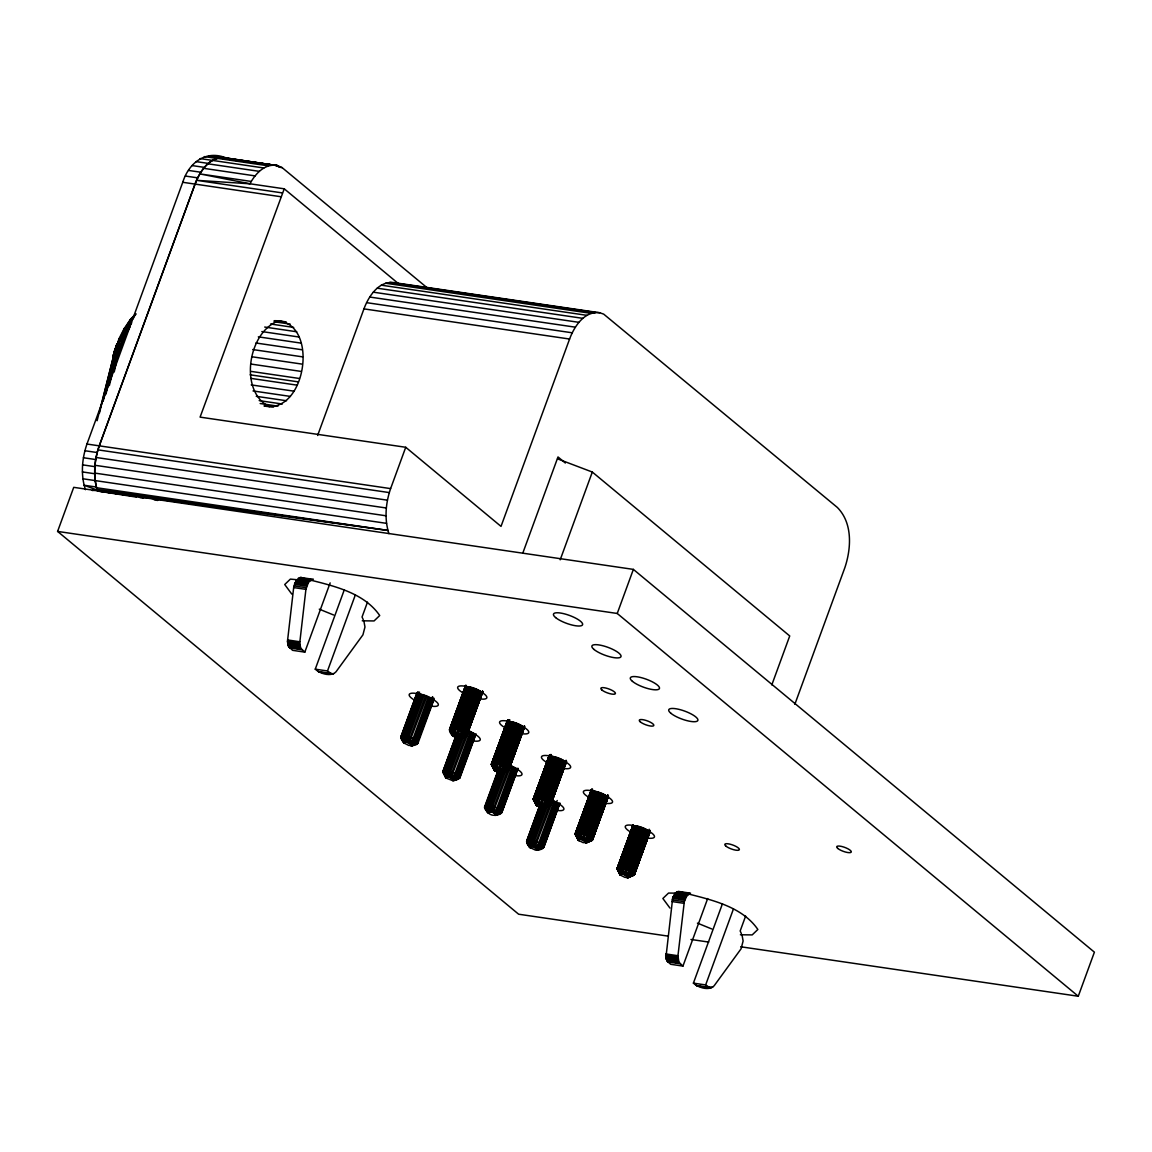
<?xml version="1.0" encoding="UTF-8"?>
<svg xmlns="http://www.w3.org/2000/svg" width="1152" height="1152" viewBox="0 0 1152 1152"><rect width="100%" height="100%" fill="white"/><g stroke="black" fill="none" stroke-linecap="round" stroke-linejoin="round"><path stroke-width="1.5" d="M85.435 489.672C80.582 474.898 81.922 458.597 86.962 444.038L182.75 182.29C188.885 162.518 206.251 149.256 227.102 158.328L212.818 155.995L216.835 157.349M92.318 490.536L97.142 490.075C93.024 475.603 94.262 459.936 99.216 445.838L195.005 184.075C199.627 171.562 209.75 155.866 225.058 157.795M136.498 497.117L97.502 491.011C93.038 476.323 94.262 460.282 99.288 445.896L195.077 184.147C199.714 171.806 209.16 156.902 224.093 157.68L277.776 165.686L282.096 167.602L428.155 288.619M388.915 533.621C384.235 519.019 385.661 502.949 390.614 488.606L405.734 447.278L200.088 417.125L284.242 188.813L398.995 284.098M263.966 405.922C307.152 415.368 320.227 318.989 274.104 320.731M330.149 582.898L304.819 652.133L292.579 650.333L288.49 646.387L287.467 641.376L293.674 587.578L296.366 580.19L301.147 577.354M304.819 652.133L300.73 648.173L299.707 643.176L305.914 589.363L308.606 581.99L313.387 579.139M682.949 966.096L670.709 964.296L667.21 961.243L665.856 958.061L672.754 897.509L675.374 893.117L678.298 891.389L690.538 893.174L686.75 895.954L684.317 901.67L677.952 955.714L678.874 962.136L682.949 966.096L707.674 898.546M416.981 692.856L400.982 736.56L404.035 743.04L408.773 745.445L412.358 745.402L406.944 742.248L407.362 736.474L422.741 694.454M455.486 737.395L442.829 771.768L446.27 778.147L452.65 780.624L454.219 779.947L448.848 777.038L449.266 771.264L462.182 735.97M465.624 685.57L449.568 729.36L452.606 735.84L457.358 738.245L460.93 738.202L455.515 735.048L455.947 729.274L470.966 687.168M495.835 815.299C517.118 811.642 471.082 796.392 488.592 813.254C493.963 817.646 499.651 813.758 490.738 811.829L491.155 806.054L503.467 772.43M507.427 720.547L491.458 764.15L494.51 770.63L499.248 773.035L502.834 772.978L497.419 769.838L497.837 764.064L512.87 721.958M539.597 805.622L526.622 841.349L529.733 847.411L535.176 849.989L538.042 849.758L532.642 846.619L533.059 840.83L545.357 807.221M549.317 755.338L533.362 798.926L536.414 805.421L541.152 807.811L544.723 807.768L539.323 804.629L539.741 798.854L554.76 756.749M591.307 789.926L575.251 833.717L578.304 840.211L583.042 842.602L586.627 842.558L581.213 839.419L581.63 833.63L596.664 791.539M633.11 824.918L617.155 868.507L620.208 875.002L624.946 877.392L628.517 877.349L623.117 874.195L623.534 868.421L638.554 826.315M131.702 322.891C120.888 337.291 117.922 354.96 114.221 372.01M123.768 330.163L131.256 318.571L133.762 317.65C125.28 329.198 119.074 342.461 115.085 356.17L117.346 344.131L119.822 337.968L124.445 337.694L129.888 326.966L125.107 327.571L116.525 345.643L113.386 357.206M403.819 742.766C389.995 726.926 432.792 742.781 412.042 745.733M445.723 777.542L442.886 771.35M452.405 735.566C438.595 719.77 481.32 735.48 460.627 738.533M487.613 812.333L484.776 806.126M494.294 770.342L491.458 764.15L507.514 720.346M529.517 847.123C515.693 831.283 558.49 847.152 537.739 850.09M536.198 805.133L533.362 798.926L549.418 755.136M578.088 839.923L575.251 833.717L591.682 789.624M619.992 874.714L617.155 868.507L633.211 824.717M109.339 385.632L119.52 343.829L121.896 344.03L124.445 337.694M103.19 401.04L116.971 344.362L114.538 350.726L119.822 337.968M407.664 742.45L408.802 736.877L424.181 694.858M456.25 735.25L472.392 687.557M449.568 777.24L450.706 771.667L463.622 736.373M498.139 770.04L514.296 722.347M491.458 812.03L492.595 806.458L505.512 771.163M540.043 804.83L556.186 757.138M533.362 846.821L534.499 841.248L547.416 805.954M581.933 839.621L598.09 791.914M623.837 874.397L639.994 826.704M105.926 394.157L118.282 343.901L120.787 337.666M99.418 413.179L114.955 350.222L116.741 344.506L119.52 343.829M113.746 355.766L114.451 352.872M97.085 420.739L116.453 345.01M116.496 345.47L112.939 356.602L114.379 356.155L118.282 343.901M113.616 356.213L117.346 344.131M114.955 350.222L112.939 356.602L114.667 350.453L119.966 350.237L121.003 343.93L121.507 345.139L118.094 356.472L114.379 356.155M116.64 356.285L118.714 350.021M113.832 355.867L114.739 353.189M408.398 742.694L425.65 695.362M456.97 735.494L473.861 688.032M450.302 777.485L465.696 735.178M498.874 770.285L515.75 722.808M492.192 812.275L507.6 769.968M540.778 805.075L557.654 757.598M534.096 847.066L549.49 804.758M582.667 839.866L599.558 792.389M624.571 874.656L641.448 827.179M457.704 735.782L475.315 688.565M458.381 736.085L461.678 731.347L476.712 689.17M459.029 736.416L462.946 731.995L478.022 689.803M499.594 770.573L517.205 723.355M500.285 770.875L503.568 766.138L518.602 723.96M500.933 771.192L504.85 766.771L519.912 724.594M541.498 805.349L559.109 758.146M542.189 805.666L545.472 800.914L560.506 758.75M542.822 805.982L546.754 801.562L561.816 759.384M583.387 840.139L600.998 792.936M584.078 840.442L587.362 835.704L602.41 793.526M584.726 840.773L588.643 836.352L603.706 794.174M625.291 874.93L642.902 827.712M625.982 875.232L629.266 870.494L644.299 828.317M626.616 875.563L630.547 871.142L645.61 828.965M455.515 735.048L454.19 734.789L453.283 728.755L468.36 686.707M454.838 734.89L454.565 728.957L469.613 686.88M459.605 736.747L464.098 732.658L479.189 690.466M460.08 737.078L465.062 733.32L480.211 691.128M497.419 769.838L496.094 769.579L495.187 763.546L510.264 721.483M496.728 769.68L496.454 763.747L511.502 721.67M501.494 771.523L505.987 767.448L521.093 725.256M501.984 771.854L506.966 768.096L522.101 725.918M539.323 804.629L537.984 804.37L537.077 798.322L552.168 756.274M538.632 804.47L538.358 798.538L553.406 756.461M543.398 806.314L547.891 802.224L562.982 760.046M543.874 806.645L548.856 802.886L564.005 760.709M581.213 839.419L579.888 839.146L578.981 833.112L594.058 791.064M580.522 839.261L580.248 833.328L595.31 791.251M585.288 841.104L589.781 837.014L604.886 794.837M585.778 841.435L590.76 837.677L605.894 795.499M623.117 874.195L621.792 873.936L620.87 867.902L635.962 825.854M622.426 874.037L622.152 868.104L637.2 826.027M627.192 875.894L631.685 871.805L646.79 829.613M627.682 876.226L632.65 872.467L647.798 830.275M121.507 345.139L121.896 344.03M432.446 698.976L417.254 741.154L411.883 744.595M454.19 734.789L452.146 728.654L467.266 686.635M460.469 737.395L465.826 733.954L481.032 691.776M474.35 733.766L459.158 775.944L453.787 779.386M496.094 769.579L494.05 763.445L509.774 719.741M502.358 772.171L507.73 768.744L522.922 726.566M516.254 768.557L501.048 810.734L495.691 814.162M537.984 804.37L535.939 798.221L551.059 756.202M544.262 806.962L549.634 803.534L564.826 761.357M558.144 803.333L542.952 845.51L537.581 848.952M579.888 839.146L577.843 833.011L592.963 790.992M586.166 841.752L591.523 838.31L606.73 796.133M621.792 873.936L619.733 867.802L634.867 825.782M628.056 876.542L633.427 873.101L649.224 829.238M453.629 734.746L452.765 734.803L450.418 728.784L465.638 686.822M455.011 717.365L460.498 702.187M464.155 692.078L465.984 687.01M453.139 734.746L451.181 728.669L466.358 686.664M470.347 722.966L474.595 711.216M460.742 737.698L466.373 734.558L481.637 692.381M481.982 692.582L466.142 736.229L459.864 738.648M495.518 769.522L494.654 769.594L492.307 763.574L508.147 719.928M494.51 770.63L492.019 765.648L495.072 757.224M499.954 743.731L505.44 728.539M495.043 769.536L493.07 763.445L508.853 719.784M501.754 773.438L507.384 771.192L510.422 762.797L507.384 771.192L502.2 773.41M515.275 749.362L519.523 737.597M502.646 772.474L508.277 769.334L523.526 727.171M523.267 729.058L508.046 771.019L502.517 773.323M537.422 804.312L536.558 804.384L534.211 798.365L550.051 754.718M536.976 792L538.805 786.946M544.896 770.083L549.778 756.59M536.933 804.326L534.974 798.235L550.757 754.56M555.35 789.192L549.288 805.982L546.149 805.853M558.994 779.112L563.242 767.347M544.536 807.264L550.181 804.125L566.035 760.277M565.776 762.163L549.936 805.81L544.421 808.099M579.312 839.102L578.448 839.174L576.101 833.155L591.941 789.509M578.304 840.211L575.813 835.229L592.646 789.35M593.611 834.048L595.426 829.008M597.254 823.968L600.278 815.573M603.922 805.493L606.96 797.098M586.44 842.054L592.07 838.915L607.939 795.067M607.68 796.954L591.84 840.586L586.325 842.89M621.216 873.893L620.352 873.95L618.005 867.931L633.226 825.97M620.726 873.893L618.768 867.816L633.946 825.826M638.539 860.443L640.368 855.403M643.392 847.008L645.221 841.968M628.33 876.845L633.974 873.706L649.224 831.542M634.349 873.706L649.57 831.73M465.768 685.397L450.302 728.611L465.782 686.736M482.616 691.258L466.69 735.091L460.901 737.957M460.296 738.619L466.574 735.941L482.472 692.323M507.658 720.187L491.458 764.15M494.842 770.947L491.587 765.072L507.514 721.238M524.52 726.048L508.651 770.357L507.384 771.192M502.733 773.179L508.464 770.731L524.362 727.114M535.018 801.389L533.491 799.862L549.562 754.978M566.41 760.838L550.555 805.133L549.288 805.982L555.509 789.163M544.09 808.2L550.368 805.522L566.266 761.904M578.635 840.514L575.381 834.653L591.466 789.768M607.694 797.299L592.445 839.923L589.262 840.802M585.994 842.976L592.258 840.312L608.155 796.694M619.243 871.286L617.285 869.443L632.75 826.229M650.203 830.405L634.349 874.714L628.214 877.68M627.883 877.766L634.162 875.088L650.059 831.47M667.872 936.086L518.63 914.213L57.6 531.418L73.728 487.339L633.37 569.39L1094.4 952.171L1078.272 996.25L740.707 946.771M317.621 435.485L363.946 308.88C368.611 296.338 378.648 280.742 394.013 282.6L599.659 312.739L603.662 314.107L837.317 507.427C852.768 522.979 851.342 548.237 844.877 567.605L794.837 704.318M363.902 621.086L364.968 627.019L362.938 634.838L336.01 671.803C331.142 677.203 320.026 673.704 315.259 669.168L344.304 589.795M331.906 674.05L327.499 670.968L355.32 594.979M367.488 602.136L362.045 617.011L363.283 619.733M417.283 692.525L400.925 736.992L403.733 742.507M417.715 692.107L401.112 737.496L404.366 743.357M417.83 692.294L401.832 735.984L404.179 742.003L406.944 742.248M407.693 721.253L409.536 716.213M418.594 692.165L402.595 735.869L404.568 741.946M419.558 692.15L403.574 735.854L405.043 741.946M420.077 693.936L404.712 735.955L405.619 741.989M421.358 694.138L405.979 736.157L406.253 742.09M427.09 695.909L409.118 742.982M428.472 696.528L413.093 738.547L409.81 743.285M429.754 697.176L414.374 739.195L410.443 743.616M430.891 697.838L415.512 739.858L411.019 743.947M432.475 696.816L416.491 740.52L411.71 744.437L417.254 741.154L432.634 699.134M410.76 745.834L416.909 743.616L433.8 698.054M433.555 699.739L416.909 743.616M434.174 699.062L417.989 743.141L411.725 745.819M599.659 312.739C584.28 310.882 574.258 326.477 569.592 339.034L501.019 526.392L405.734 447.278M452.304 735.307L449.51 729.778L465.523 685.757M455.803 736.056L442.829 771.768L445.622 777.298M522.778 553.176L558 456.941L565.33 463.032M455.314 738.662L443.016 772.286L444.974 774.13M456.034 737.165L443.736 770.774L446.083 776.794L448.848 777.038M448.978 757.728L443.448 772.848L445.939 777.83M452.664 747.634L455.746 739.238M456.797 737.035L444.499 770.659L446.458 776.736M457.762 737.021L445.464 770.645L446.947 776.722M458.899 737.122L446.602 770.746L447.509 776.779M480.845 691.618L465.466 733.637L460.282 737.237L447.883 770.947L448.157 776.88M460.93 738.202L466.747 735.566L482.746 691.747M466.747 735.566L482.717 691.963M468.994 730.699L451.022 777.773M470.376 731.318L454.997 773.338L451.714 778.075M471.643 731.966L456.278 773.986L452.347 778.392M472.795 732.629L457.416 774.648L452.923 778.723M473.76 733.291L458.381 775.296L453.614 779.227L459.158 775.944L474.523 733.925M456.883 778.421L458.813 778.392L463.118 766.627M467.424 754.862L471.11 744.782M475.07 734.515L459.706 776.534L454.061 779.674M475.387 735.062L459.461 778.219L453.946 780.523M476.064 733.853L459.893 777.931L458.813 778.392M560.189 559.829L592.315 472.046L557.539 458.842M494.208 770.098L491.4 764.568L507.398 720.749M498.01 770.501L484.718 806.558L487.526 812.088M497.822 771.768L484.906 807.062L487.829 812.621M489.643 795.874L492.725 787.464M498.701 771.826L486.403 805.435L488.362 811.526L490.738 811.829M499.666 771.811L487.368 805.421L488.837 811.512M500.803 771.912L488.506 805.522L489.413 811.57M502.085 772.128L489.773 805.738L490.046 811.67M522.749 726.408L507.37 768.427L502.186 772.027M502.834 772.978L508.651 770.357L524.03 728.222M508.651 770.357L524.606 726.754M510.883 765.49L492.912 812.549M512.266 766.094L496.886 808.114L493.603 812.866M513.547 766.742L498.168 808.762L494.251 813.182M514.685 767.405L499.306 809.424L494.813 813.514M515.65 768.067L500.285 810.086L495.504 814.003L501.048 810.734L516.427 768.715M502.546 808.142L508.09 793.022M511.776 782.928L516.082 771.163M516.974 769.306L501.595 811.325L495.965 814.464M501.984 811.325L517.349 769.306M517.896 768.168L501.912 811.872L496.109 814.738M517.968 768.643L501.782 812.722L495.518 815.4M536.098 804.874L533.304 799.358L549.288 755.539M539.899 805.291L526.622 841.349L529.416 846.864M527.429 840.168L539.726 806.558M539.827 806.731L527.53 840.355L529.877 846.374L532.642 846.619M528.466 839.059L527.242 842.429L529.733 847.411M534.614 822.254L537.696 813.859M540.59 806.616L528.293 840.226L530.251 846.302M541.57 806.602L529.258 840.211L530.741 846.302M542.707 806.702L530.395 840.312L531.317 846.346M543.37 808.589L531.677 840.528L531.95 846.461M1078.272 996.25L617.242 613.469L633.37 569.39M564.638 761.198L549.274 803.218L544.09 806.803M544.723 807.768L550.555 805.133L566.539 761.328M550.555 805.133L566.51 761.544M552.787 800.28L534.816 847.339M554.17 800.885L538.79 842.904L535.507 847.642M555.451 801.533L540.072 843.552L536.141 847.973M557.194 800.51L541.21 844.214L536.717 848.304M557.554 802.858L542.174 844.877L537.408 848.794L542.952 845.51L558.331 803.491M547.517 834.523L553.061 819.403M556.747 809.309L558.59 804.269M558.878 804.096L543.499 846.115L537.854 849.254M559.253 804.096L543.254 847.8L540.677 848.002M559.8 802.958L543.686 847.512L537.408 850.176M559.858 803.434L543.874 847.123L538.042 849.758M578.002 839.664L575.194 834.149L591.221 790.128M606.542 795.974L591.163 837.994L585.979 841.594M586.627 842.558L592.445 839.923L608.443 796.104M592.445 839.923L608.414 796.334M619.891 874.454L617.098 868.939L633.082 825.12M648.446 830.765L633.067 872.784L627.883 876.384M628.517 877.349L634.349 874.714L650.333 830.894M634.349 874.714L650.304 831.125M771.811 684.907L789.725 635.962L592.315 472.046M742.032 935.05L743.112 940.982L741.082 948.802L714.154 985.766C709.286 991.166 698.17 987.667 693.403 983.131L722.448 903.758M710.035 988.013L705.643 984.931L733.45 908.942M745.632 916.07L740.174 930.974L741.413 933.696M115.402 356.184L117.691 349.934M449.51 729.778L465.984 685.253M466.574 735.941L482.717 691.517M491.4 764.568L507.888 720.043M508.464 770.731L524.606 726.307M533.304 799.358L549.331 755.784M549.778 754.834L533.362 798.926M550.368 805.522L566.064 762.034M575.194 834.149L591.84 788.904M592.258 840.312L608.414 795.888M617.098 868.939L633.125 825.365M632.966 826.085L617.155 868.507M634.162 875.088L650.304 830.664M450.418 728.784L465.97 686.736M469.224 726.322L474.826 711.173M476.064 707.818L481.666 692.669M466.373 734.558L482.472 690.998M491.587 765.072L507.672 721.526M494.237 769.882L491.774 763.805L508.493 719.842M512.986 756.058L522.936 729.144M502.79 772.747L508.594 769.882L524.362 725.789M533.491 799.862L550.195 754.632M536.126 804.672L533.664 798.595L550.382 754.618M556.747 785.794L565.459 762.25M544.694 807.538L550.483 804.672L566.266 760.579M575.381 834.653L591.48 791.093M578.03 839.448L575.568 833.386L592.286 789.408M591.797 839.088L595.541 828.994M597.398 823.954L607.363 797.04M586.584 842.328L592.387 839.462L607.536 797.04M617.285 869.443L632.75 827.568M619.92 874.238L617.458 868.176L633.557 825.883M636.192 867.154L640.541 855.374M644.285 845.28L648.634 833.501M628.488 877.104L634.277 874.238L649.44 831.816M432.691 696.989L416.491 740.52L411.509 744.278M455.098 717.466L458.194 709.099M464.414 692.352L466.272 687.326M451.181 728.669L466.79 686.635M465.062 733.32L480.643 691.459M465.826 733.954L481.363 692.093M473.962 733.45L458.381 775.296L453.398 779.054M492.019 765.648L493.891 760.622M500.098 743.875L501.955 738.864M492.307 763.574L509.314 719.741M508.277 769.334L506.966 768.096L522.547 726.25M507.73 768.744L523.253 726.869M515.866 768.24L500.285 810.086L495.302 813.845M534.211 798.365L551.203 754.531M550.181 804.125L548.856 802.886L564.437 761.026M549.634 803.534L565.157 761.659M557.755 803.016L542.174 844.877L537.192 848.635M575.813 835.229L578.923 826.848M592.474 790.992L576.878 833.026L578.837 839.102M592.07 838.915L590.76 837.677L606.341 795.816M591.523 838.31L607.68 794.779M622.066 858.283L623.923 853.272M618.005 867.931L634.378 825.782M633.974 873.706L632.65 872.467L648.23 830.606M633.427 873.101L648.95 831.24M452.146 728.654L467.798 686.65M453.283 728.755L468.965 686.779M464.098 732.658L479.722 690.797M493.07 763.445L494.05 763.445L509.688 721.44M494.05 763.445L495.187 763.546L510.869 721.57M506.966 768.096L505.987 767.448L521.626 725.587M534.974 798.235L535.939 798.221L551.592 756.23M535.939 798.221L537.077 798.322L552.773 756.36M548.856 802.886L547.891 802.224L563.515 760.378M576.101 833.155L577.843 833.011L593.496 791.006M577.843 833.011L578.981 833.112L594.662 791.136M590.76 837.677L589.781 837.014L605.419 795.168M618.768 867.816L619.733 867.802L635.386 825.797M619.733 867.802L620.87 867.902L636.566 825.926M632.65 872.467L631.685 871.805L647.309 829.944M454.565 728.957L470.275 687.01M455.947 729.274L471.672 687.355M457.387 729.677L473.126 687.787M458.842 730.166L474.581 688.291M460.296 730.728L476.021 688.867M461.678 731.347L477.374 689.486M462.946 731.995L478.627 690.134M495.187 763.546L496.454 763.747L512.179 721.8M496.454 763.747L497.837 764.064L513.576 722.146M497.837 764.064L499.277 764.467L515.03 722.563M499.277 764.467L500.746 764.957L516.485 723.082M505.987 767.448L502.186 765.518L517.91 723.658M503.568 766.138L519.278 724.277M504.85 766.771L520.517 724.925M537.077 798.322L538.358 798.538L554.069 756.59M538.358 798.538L539.741 798.854L555.466 756.922M539.741 798.854L541.181 799.258L556.92 757.354M541.181 799.258L542.65 799.747L558.389 757.858M547.891 802.224L544.09 800.309L559.814 758.434M545.472 800.914L561.168 759.067M546.754 801.562L562.421 759.715M578.981 833.112L580.248 833.328L595.973 791.381M580.248 833.328L581.63 833.63L597.37 791.712M581.63 833.63L583.07 834.048L598.824 792.144M583.07 834.048L584.539 834.538L600.278 792.648M589.781 837.014L585.979 835.099L601.718 793.224M587.362 835.704L603.072 793.843M588.643 836.352L604.31 794.506M620.87 867.902L622.152 868.104L637.862 826.157M622.152 868.104L623.534 868.421L639.274 826.502M623.534 868.421L624.974 868.824L640.714 826.934M624.974 868.824L626.443 869.328L642.182 827.438M631.685 871.805L627.883 869.875L643.608 828.014M629.266 870.494L644.962 828.634M630.547 871.142L646.214 829.282M117.49 344.981L118.814 339.106L124.344 328.248M115.344 350.165L116.525 345.643M445.651 777.082L443.189 771.005C448.301 769.262 470.246 777.37 453.614 780.61M119.966 339.221L126.158 327.11L135.864 314.251M221.789 157.565L277.776 165.686C265.306 162.763 255.197 173.779 249.97 183.787L196.603 180.331L282.283 192.902M123.898 329.126L130.392 319.406L135.821 313.675M126.648 325.958L129.528 321.754L129.557 323.179M487.555 811.872L488.362 811.526M134.165 315.792L129.802 320.486L131.256 318.571M542.52 808.128L544.939 806.616M412.157 744.898L417.802 741.758M700.344 985.536L697.795 986.227M459.331 738.634L463.565 736.43M452.65 780.624L455.472 779.155M501.235 773.424L505.454 771.221M494.554 815.4L497.376 813.946M544.536 807.48L547.358 806.011M536.443 850.19L539.266 848.736M626.918 877.781L629.741 876.312M412.315 745.157L418.118 742.291M454.219 779.947L460.008 777.082M538.013 849.528L543.802 846.662M411.278 745.848L416.045 743.674M453.182 780.638L457.934 778.464M495.086 815.429L501.365 813.01M543.658 808.229L548.41 806.054M536.976 850.219L541.728 848.045M585.562 843.019L590.314 840.845M627.451 877.795L630.619 876.355M412.358 745.402L418.176 742.766M454.248 780.178L460.08 777.557M496.152 814.968L501.97 812.333M277.661 321.264C247.824 332.842 238.795 391.478 269.309 406.714M633.73 875.376L632.203 875.635M362.261 620.813L374.069 620.942L379.714 615.514C364.118 592.848 334.21 586.08 308.938 579.701M319.666 672.264L320.501 672.264M676.958 893.16L668.534 893.059L662.875 898.488L669.946 908.064M682.027 893.218L685.397 893.246M740.405 934.776L752.198 934.906L757.858 929.477C742.651 907.286 713.52 900.346 688.766 894.067M498.787 813.211L499.838 813.254M220.046 157.738L224.87 158.314M282.096 167.602L278.554 167.083M97.502 491.011L387.878 530.424L96.552 487.714M229.637 159.466L228.571 158.933L240.869 160.618M244.382 161.107L277.776 165.686M96.998 489.384L387.878 530.424M220.867 157.536L208.627 155.75L226.397 158.4M220.334 157.867L223.834 158.386M217.094 158.328L268.502 165.874M204.35 156.614L216.59 158.414M200.102 158.573L263.822 167.976M195.984 161.597L208.224 163.382M207.893 163.8L259.301 171.346M192.096 165.571L204.336 167.371M203.674 168.336L255.082 175.882M188.539 170.438L200.779 172.224M251.28 181.44L199.872 173.909L249.97 183.787L284.242 188.813M185.4 176.054L197.64 177.84M182.75 182.29L280.757 196.704M389.808 282.341L595.454 312.494M410.443 285.782L413.986 286.301M426.398 288.115L429.941 288.634M433.483 289.152L437.026 289.67M442.339 290.448L445.896 290.981M449.438 291.499L452.981 292.018M458.294 292.795L461.851 293.314M465.394 293.832L468.936 294.35M481.349 296.179L484.891 296.698M488.434 297.216L491.99 297.734M497.304 298.512L500.846 299.03M504.389 299.549L507.946 300.067M513.259 300.845L516.802 301.363M520.344 301.896L523.901 302.414M527.443 302.933L530.986 303.451M536.299 304.229L539.842 304.747M552.254 306.562L555.797 307.094M568.21 308.909L571.752 309.427M575.309 309.946L578.851 310.464M591.264 312.293L594.806 312.811M385.531 283.219L591.178 313.358M381.283 285.178L586.93 315.331M377.179 288.187L582.811 318.341M373.291 292.176L578.923 322.33M369.734 297.043L575.381 327.182M366.595 302.659L572.242 332.798M363.946 308.88L569.592 339.034M279.101 320.875L286.214 321.926M274.118 321.739L290.146 324.086M270.547 324L293.688 327.398M264.701 327.053L296.741 331.762M261.835 331.56L299.218 337.046M258.322 336.845L301.046 343.109M255.888 342.994L302.184 349.776M252.734 349.546L302.587 356.861M252.389 356.832L302.242 364.133M251.309 364.104L301.162 371.419M251.309 371.434L299.376 378.475M250.171 374.818L298.238 381.859M250.661 378.346L296.957 385.128M251.208 384.898L293.933 391.162M253.037 390.946L290.419 396.418M256.248 396.317L286.517 400.752M259.186 400.622L282.341 404.021M260.179 403.531L277.992 406.138M264.701 405.734L273.6 407.045M86.962 444.038L390.614 488.606M97.963 449.87L389.29 492.581M84.888 450.734L97.128 452.534M96.091 457.474L387.418 500.184M83.405 457.733L95.645 459.533M95.011 465.293L386.323 508.003M82.57 464.861L94.81 466.646M94.709 473.083L386.035 515.794M82.411 471.931L94.651 473.731M82.915 478.786L386.554 523.354M96.322 487.037L84.082 485.237L97.142 490.075M57.6 531.418L617.242 613.469M300.154 577.426L312.394 579.211M299.16 577.757L311.4 579.542M298.181 578.333L310.421 580.133M309.485 580.954L290.39 579.096L284.731 584.525L291.802 594.101M296.366 580.19L308.606 581.99M295.589 581.414L307.829 583.214M294.912 582.797L307.152 584.597M294.61 583.546L306.864 585.346M294.35 584.309L306.59 586.109M293.933 585.922L306.173 587.707M293.674 587.578L305.914 589.363M287.568 639.95L299.808 641.75M287.467 641.376L299.707 643.176M287.525 642.773L299.765 644.573M287.712 644.098L299.952 645.898M288.043 645.307L300.283 647.107M288.49 646.387L300.73 648.173M289.066 647.28L301.306 649.08M289.742 647.986L301.982 649.771M315.259 669.168L327.499 670.968M318.096 671.53L333.605 673.834M318.845 672.005L332.741 674.064M677.29 891.72L689.544 893.506M676.325 892.296L688.565 894.096M675.374 893.117L687.629 894.917M674.51 894.154L686.75 895.954M673.733 895.378L685.973 897.178M673.056 896.76L685.296 898.56M672.754 897.509L684.994 899.309M672.494 898.272L684.734 900.072M672.077 899.885L684.317 901.67M671.803 901.541L684.043 903.326M690.955 939.47L708.725 942.077M665.698 953.914L677.952 955.714M665.611 955.339L677.851 957.139M665.654 956.736L677.894 958.536M665.856 958.061L678.096 959.861M666.173 959.27L678.413 961.07M666.634 960.35L678.874 962.136M667.21 961.243L679.45 963.043M667.872 961.949L680.126 963.734M693.403 983.131L705.643 984.931M707.342 986.558L712.584 987.336M696.24 985.493L708.48 987.278M696.989 985.968L710.885 988.027M273.197 165.096L224.093 157.68L226.368 158.141M234.878 160.272L238.378 160.819M140.04 497.678L143.582 498.226M154.224 499.896L157.766 500.458M243.23 161.438L246.773 161.986M228.571 158.933L232.013 159.494M235.469 160.056L238.925 160.618M251.006 162.576L254.462 163.123M220.133 157.925L223.43 158.501M394.013 282.6L398.03 283.954M500.746 764.957L502.186 765.518M542.65 799.747L544.09 800.309M584.539 834.538L585.979 835.099M626.443 869.328L627.883 869.875M319.277 609.163L333.648 615.01M697.421 923.126L711.792 928.973M229.075 159.149L230.04 159.667M529.834 844.358L528.768 843.696L530.496 848.045M449.698 730.296L451.224 731.808M486.878 808.906L486 808.258L488.16 812.938M527.904 843.048L526.81 841.853M617.717 870.019L620.208 875.002M533.923 800.438L536.414 805.421M450.13 730.858L452.606 735.84M401.544 738.058L404.035 743.04M618.379 870.638L620.539 875.304M534.586 801.058L536.746 805.738M528.624 844.603L530.064 847.714M450.778 731.491L452.938 736.157M444.11 773.467L446.27 778.147M526.982 840.586L529.603 846.49M485.093 805.795L487.699 811.699M449.87 729.029L452.491 734.918M401.299 736.229L403.906 742.133M577.354 836.496L579.067 840.845M535.45 801.706L537.178 806.054M494.136 768.37L495.274 771.264M487.454 810.36L488.592 813.254M451.656 732.139L453.384 736.488M485.626 805.565L487.973 811.584M530.237 845.698L531.029 848.376M463.738 693.302A15.494 4.219 20.1 0 1 461.606 685.886A15.494 4.219 20.1 0 1 483.581 693.49A15.494 4.219 20.1 0 1 479.952 698.904M504.144 727.2A15.494 4.219 20.1 0 1 504.432 720.706A15.494 4.219 20.1 0 1 525.888 728.568A15.494 4.219 20.1 0 1 521.842 733.694M547.531 762.869A15.494 4.219 20.1 0 1 545.4 755.467A15.494 4.219 20.1 0 1 567.374 763.07A15.494 4.219 20.1 0 1 563.746 768.485M589.435 797.659A15.494 4.219 20.1 0 1 587.304 790.258A15.494 4.219 20.1 0 1 609.278 797.861A15.494 4.219 20.1 0 1 605.635 803.261M631.339 832.45A15.494 4.219 20.1 0 1 629.194 825.034A15.494 4.219 20.1 0 1 651.182 832.637A15.494 4.219 20.1 0 1 647.539 838.051M415.238 700.56A15.494 4.219 20.1 0 1 413.107 693.158A15.494 4.219 20.1 0 1 435.082 700.762A15.494 4.219 20.1 0 1 431.453 706.162M468.259 731.045A15.494 4.219 20.1 0 1 480.024 738.562A15.494 4.219 20.1 0 1 473.342 740.952M510.005 765.706A15.494 4.219 20.1 0 1 521.77 773.222A15.494 4.219 20.1 0 1 515.088 775.613M551.894 800.496A15.494 4.219 20.1 0 1 563.674 808.013A15.494 4.219 20.1 0 1 556.992 810.403M725.89 846.101A7.747 2.102 20.1 0 0 738.547 850.219A7.747 2.102 20.1 0 0 731.88 844.704A7.747 2.102 20.1 0 0 725.89 846.101M601.92 690.019A7.747 2.102 20.1 0 0 614.563 694.152A7.747 2.102 20.1 0 0 607.91 688.622A7.747 2.102 20.1 0 0 601.92 690.019M640.339 721.915A7.747 2.102 20.1 0 0 652.982 726.048A7.747 2.102 20.1 0 0 646.33 720.533A7.747 2.102 20.1 0 0 640.339 721.915M837.778 848.448A7.747 2.102 20.1 0 0 850.421 852.581A7.747 2.102 20.1 0 0 843.768 847.051A7.747 2.102 20.1 0 0 837.778 848.448M670.867 713.261A15.494 4.219 20.1 0 0 696.182 721.526A15.494 4.219 20.1 0 0 682.862 710.467A15.494 4.219 20.1 0 0 670.867 713.261M632.448 681.365A15.494 4.219 20.1 0 0 657.763 689.63A15.494 4.219 20.1 0 0 644.443 678.571A15.494 4.219 20.1 0 0 632.448 681.365M594.029 649.469A15.494 4.219 20.1 0 0 619.344 657.72A15.494 4.219 20.1 0 0 606.024 646.675A15.494 4.219 20.1 0 0 594.029 649.469M555.61 617.573A15.494 4.219 20.1 0 0 580.925 625.824A15.494 4.219 20.1 0 0 567.605 614.779A15.494 4.219 20.1 0 0 555.61 617.573"/></g></svg>
